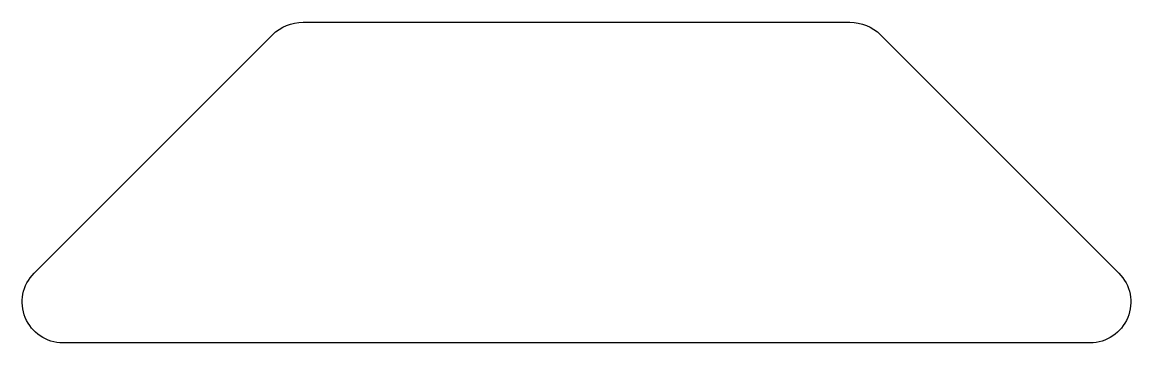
# Model space of a CAD drawing. Extents: x 175.9 to 196.3, y 234.2 to 240.1.
import ezdxf

# ---------------------------------------------------------------- set-up
doc = ezdxf.new("R2010")
doc.units = 0
doc.layers.add('SARI', color=2, linetype='CONTINUOUS')

msp = doc.modelspace()

# ---------------------------------------------------------------- linework, layer by layer
at = {"layer": 'SARI', "color": 7}
msp.add_lwpolyline([(176.13, 235.497), (180.515, 239.883, -0.198912), (181.081, 240.117), (191.138, 240.117, -0.198912), (191.704, 239.883), (196.089, 235.497, -0.668179), (195.559, 234.217), (176.66, 234.217, -0.668179)], format="xyb", close=True, dxfattribs=at)

doc.saveas('drawing.dxf')
